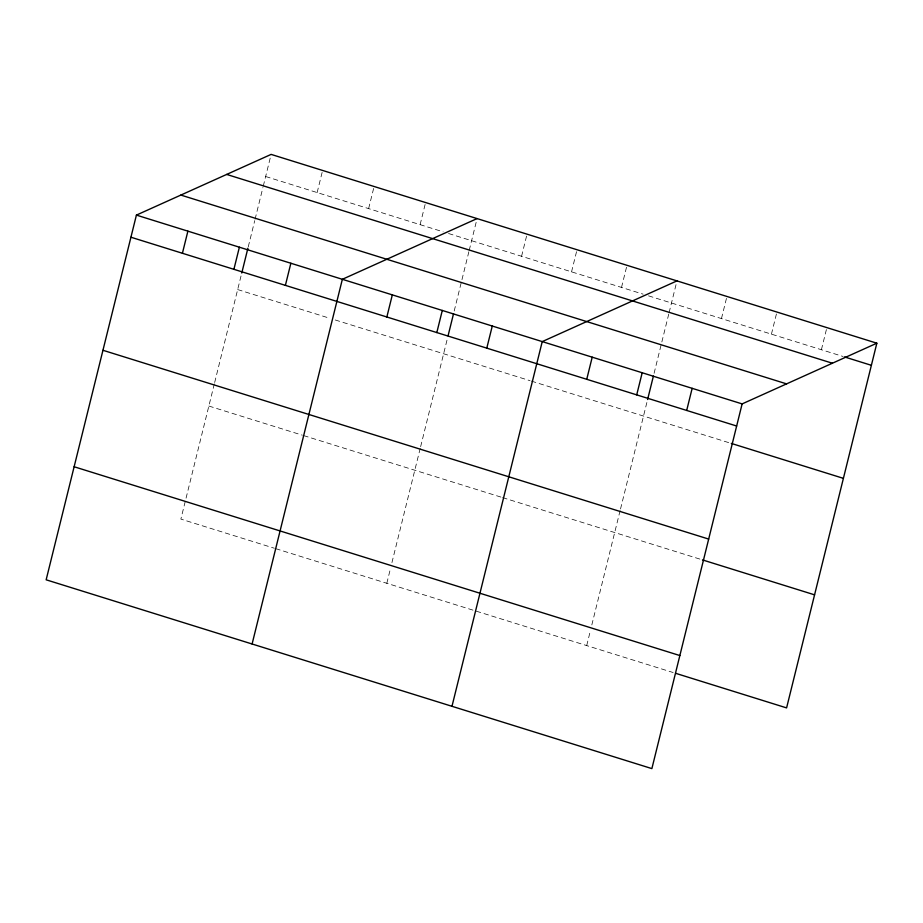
<?xml version="1.0" encoding="UTF-8"?>
<svg xmlns="http://www.w3.org/2000/svg" width="923" height="923" viewBox="0 0 923 923"><rect width="100%" height="100%" fill="white"/><g stroke="black" fill="none" stroke-linecap="round" stroke-linejoin="round"><path stroke-width="0.69" stroke-dasharray="4.62 3.46" d="M214.344 383.853L180.873 519.095L274.362 548.239M214.678 382.468L241.422 274.396M248.252 246.822L254.736 220.632M255.071 219.247L262.917 187.542M263.263 186.158L271.12 154.395M317.143 192.561L322.612 170.443M368.623 208.61L374.103 186.492M420.115 224.658L425.584 202.541M386.818 583.29L390.567 568.118M391.94 562.603L420.288 448.047M420.634 446.663L447.378 338.591M454.197 311.016L468.872 251.725M469.207 250.352L477.076 218.589M521.576 256.282L527.045 234.165M571.545 271.858L577.013 249.741M621.514 287.434L626.994 265.316M586.705 645.592L590.455 630.421M591.828 624.906L620.175 510.35M620.521 508.965L647.265 400.894M654.084 373.319L668.76 314.039M669.094 312.655L676.963 280.892M721.463 318.585L726.932 296.468M771.432 334.161L776.901 312.043M821.401 349.736L826.881 327.619M265.651 176.512L443.144 231.835M448.566 233.519L643.123 294.16M648.523 295.845L843.011 356.463M237.673 289.568L329.811 318.285M335.222 319.969L530.056 380.691M531.406 381.118L729.943 443.005M208.852 406.039L302.34 435.183M303.69 435.598L501.235 497.174M502.585 497.601L701.122 559.476M275.712 548.654L673.144 672.532"/><path stroke-width="1.38" d="M876.85 343.194L271.12 154.395L136.408 215.105L46.15 579.806L651.88 768.605L742.127 403.905L876.85 343.194L786.592 707.895L675.844 673.375M182.419 253.271L187.888 231.154M233.9 269.32L239.38 247.202M241.768 273.023L247.906 248.206M285.392 285.369L290.86 263.251M252.094 644L342.352 279.3L477.076 218.589M386.852 316.993L392.321 294.875M436.821 332.568L442.29 310.451M448.059 335.834L453.516 313.774M486.79 348.144L492.271 326.027M451.982 706.303L542.239 341.602L676.963 280.892M586.74 379.295L592.208 357.178M636.708 394.871L642.189 372.754M647.6 399.509L653.403 376.076M686.689 410.447L692.158 388.329M844.36 356.889L871.381 365.312M226.666 174.424L832.396 363.224M180.862 195.076L786.592 383.876M136.408 215.105L742.127 403.905M130.928 237.223L736.658 426.022M731.304 443.421L843.403 478.356M102.949 350.279L708.679 539.078M702.472 559.903L814.571 594.839M74.128 466.75L679.847 655.549"/></g></svg>
